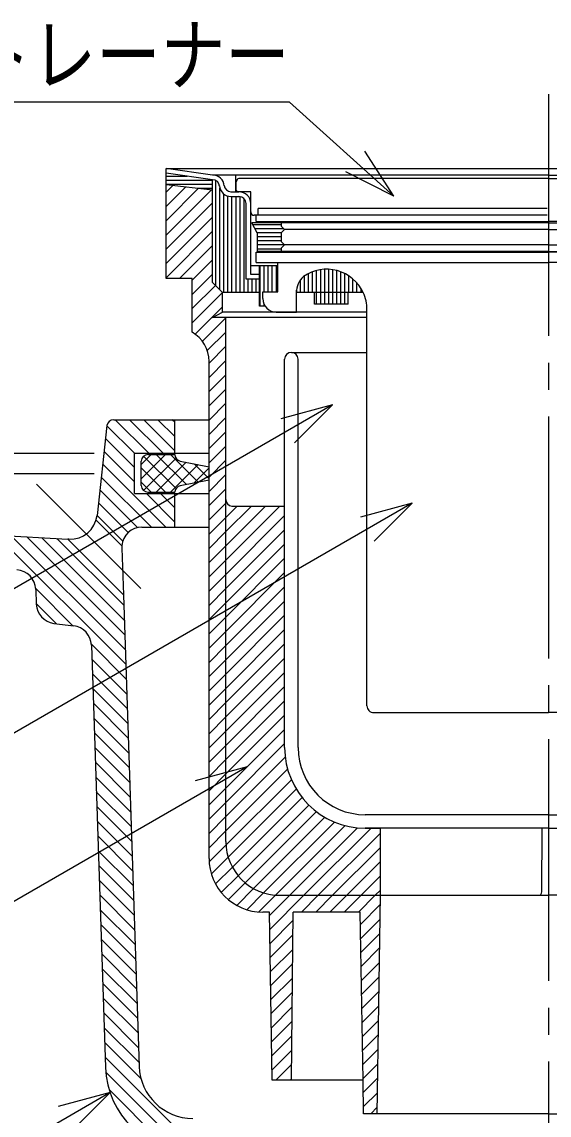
# Model space of a CAD drawing. Units: millimetres, scale not verified. Extents: x -819 to 819, y -558 to 522.
# Drawn here: x -647.5 to -529.8, y -383 to -138.9 of the extents above; entities that cross this region are included whole.
import ezdxf
from ezdxf.enums import TextEntityAlignment as Align

# ---------------------------------------------------------------- set-up
doc = ezdxf.new("R2010")
doc.units = ezdxf.units.MM
doc.header["$LTSCALE"] = 6
doc.linetypes.add('CHAIN2', pattern=[12, 9, -1, 1, -1])
doc.layers.add('0-E_極細4', color=6, linetype='Continuous')
doc.layers.add('1-1_寸法4', color=7, linetype='Continuous')
doc.styles.add('ＭＳ ゴシック', font='')
doc.styles.get('ＭＳ ゴシック').set_extended_font_data('MS Gothic')

msp = doc.modelspace()

# ---------------------------------------------------------------- linework, layer by layer
at = {"layer": '0-E_極細4', "linetype": 'CHAIN2'}
for p, q in [((-529.933, -155.001), (-529.933, -440.795)), ((-620.88, -265.417), (-644.181, -242.116))]:
    msp.add_line(p, q, dxfattribs=at)
at = {"layer": '0-E_極細4'}
for p, q in [((-604.902, -173.075), (-615.283, -171.596)), ((-615.283, -172.636), (-615.283, -171.596)), ((-615.283, -171.596), (-444.583, -171.596)), ((-615.283, -195.353), (-615.283, -171.618)), ((-604.902, -174.136), (-615.283, -172.657)), ((-529.933, -173.075), (-604.902, -173.075)), ((-599.683, -176.825), (-599.683, -173.075)), ((-529.933, -173.075), (-454.965, -173.075)), ((-615.283, -173.325), (-610.594, -173.325)), ((-615.283, -174.225), (-604.902, -174.225)), ((-615.283, -175.125), (-604.902, -175.125)), ((-615.283, -175.186), (-604.902, -176.386)), ((-615.283, -176.937), (-613.713, -175.367)), ((-615.283, -180.119), (-610.861, -175.697)), ((-604.902, -197.106), (-604.902, -174.125)), ((-604.167, -197.841), (-604.167, -174.307)), ((-599.608, -176.525), (-599.608, -174.575)), ((-529.933, -173.825), (-598.858, -173.825)), ((-529.933, -173.825), (-461.008, -173.825)), ((-615.283, -183.301), (-608.008, -176.026)), ((-615.283, -186.483), (-605.156, -176.356)), ((-608.023, -176.025), (-604.902, -176.025)), ((-603.267, -198.741), (-603.267, -175.951)), ((-602.367, -199.325), (-602.367, -177.333)), ((-601.467, -199.325), (-601.467, -177.785)), ((-600.795, -176.825), (-599.008, -176.825)), ((-600.795, -177.875), (-599.008, -177.875)), ((-600.567, -199.325), (-600.567, -177.875)), ((-599.667, -199.325), (-599.667, -177.875)), ((-596.383, -176.825), (-599.308, -176.825)), ((-598.767, -199.325), (-598.767, -177.894)), ((-596.383, -181.325), (-596.383, -176.825)), ((-615.283, -189.665), (-604.902, -179.284)), ((-597.867, -199.325), (-597.867, -178.365)), ((-597.433, -196.325), (-597.433, -179.45)), ((-596.383, -195.275), (-596.383, -179.45)), ((-594.733, -182.075), (-594.733, -180.575)), ((-530.233, -180.575), (-594.733, -180.575)), ((-615.283, -192.847), (-604.902, -182.466)), ((-530.233, -182.075), (-595.633, -182.075)), ((-595.183, -183.424), (-595.183, -182.075)), ((-529.933, -183.716), (-596.158, -183.716)), ((-594.958, -185.966), (-596.158, -183.716)), ((-595.94, -184.125), (-589.558, -184.125)), ((-595.46, -185.025), (-588.999, -185.025)), ((-595.183, -183.424), (-529.933, -183.424)), ((-589.558, -183.716), (-589.558, -184.466)), ((-529.933, -185.216), (-588.808, -185.216)), ((-464.683, -183.424), (-529.933, -183.424)), ((-529.933, -183.716), (-463.708, -183.716)), ((-529.933, -185.216), (-471.058, -185.216)), ((-615.283, -196.029), (-604.902, -185.648)), ((-594.98, -185.925), (-589.517, -185.925)), ((-594.958, -185.966), (-594.958, -190.166)), ((-594.958, -186.825), (-589.558, -186.825)), ((-594.958, -187.725), (-589.558, -187.725)), ((-589.558, -185.966), (-589.558, -187.916)), ((-588.808, -188.666), (-589.558, -187.916)), ((-612.258, -196.186), (-604.902, -188.83)), ((-594.958, -188.625), (-588.849, -188.625)), ((-594.958, -189.525), (-589.558, -189.525)), ((-529.933, -190.166), (-594.958, -190.166)), ((-589.558, -189.416), (-588.808, -188.666)), ((-589.558, -189.416), (-589.558, -190.166)), ((-529.933, -188.666), (-588.808, -188.666)), ((-529.933, -188.666), (-471.058, -188.666)), ((-529.933, -190.166), (-464.908, -190.166)), ((-609.433, -196.543), (-604.902, -192.012)), ((-595.183, -192.574), (-590.308, -192.574)), ((-590.308, -192.574), (-529.933, -192.574)), ((-590.308, -199.174), (-590.308, -192.574)), ((-469.558, -192.574), (-529.933, -192.574)), ((-609.433, -199.725), (-604.902, -195.194)), ((-590.308, -193.325), (-596.383, -193.325)), ((-594.433, -202.325), (-594.433, -193.325)), ((-594.267, -202.325), (-594.267, -193.325)), ((-593.367, -199.174), (-593.367, -193.325)), ((-592.467, -199.174), (-592.467, -193.325)), ((-591.567, -199.174), (-591.567, -193.325)), ((-590.667, -199.174), (-590.667, -193.325)), ((-583.467, -199.325), (-583.467, -195.067)), ((-582.567, -199.325), (-582.567, -194.676)), ((-581.667, -199.325), (-581.667, -194.394)), ((-580.767, -199.325), (-580.767, -194.212)), ((-579.867, -199.325), (-579.867, -194.123)), ((-578.967, -199.325), (-578.967, -194.125)), ((-578.067, -199.325), (-578.067, -194.217)), ((-577.167, -199.325), (-577.167, -194.402)), ((-576.267, -199.325), (-576.267, -194.688)), ((-575.367, -199.325), (-575.367, -195.083)), ((-615.283, -196.186), (-615.283, -195.353)), ((-609.433, -196.186), (-615.283, -196.186)), ((-609.433, -208.186), (-609.433, -196.186)), ((-604.902, -197.106), (-602.683, -199.325)), ((-594.433, -196.325), (-597.433, -196.325)), ((-596.967, -199.325), (-596.967, -196.325)), ((-594.433, -195.275), (-596.383, -195.275)), ((-596.067, -199.325), (-596.067, -196.325)), ((-595.167, -199.325), (-595.167, -196.325)), ((-585.267, -199.325), (-585.267, -196.452)), ((-584.367, -199.325), (-584.367, -195.585)), ((-574.467, -199.325), (-574.467, -195.607)), ((-573.567, -199.325), (-573.567, -196.287)), ((-572.667, -199.325), (-572.667, -197.178)), ((-609.433, -202.907), (-604.267, -197.741)), ((-609.433, -206.089), (-602.683, -199.339)), ((-602.683, -203.686), (-602.683, -199.325)), ((-594.433, -199.325), (-602.683, -199.325)), ((-593.683, -199.174), (-590.308, -199.174)), ((-593.683, -200.674), (-593.683, -199.174)), ((-586.183, -203.674), (-586.183, -199.325)), ((-571.269, -199.325), (-586.183, -199.325)), ((-586.167, -199.325), (-586.167, -198.792)), ((-582.113, -201.875), (-582.113, -199.325)), ((-581.667, -201.875), (-581.667, -199.325)), ((-580.767, -201.875), (-580.767, -199.325)), ((-579.867, -201.875), (-579.867, -199.325)), ((-578.967, -201.875), (-578.967, -199.325)), ((-578.067, -201.875), (-578.067, -199.325)), ((-577.167, -201.875), (-577.167, -199.325)), ((-576.267, -201.875), (-576.267, -199.325)), ((-575.367, -201.875), (-575.367, -199.325)), ((-574.613, -201.875), (-574.613, -199.325)), ((-571.767, -199.325), (-571.767, -198.398)), ((-608.775, -208.613), (-602.683, -202.521)), ((-593.188, -202.325), (-594.433, -202.325)), ((-593.367, -202.325), (-593.367, -202.014)), ((-574.613, -201.875), (-582.113, -201.875)), ((-607.174, -210.193), (-601.933, -204.953)), ((-604.902, -204.886), (-602.683, -203.686)), ((-570.433, -204.886), (-604.902, -204.886)), ((-570.433, -203.686), (-602.683, -203.686)), ((-601.933, -245.503), (-601.933, -204.886)), ((-590.683, -203.674), (-586.183, -203.674)), ((-570.433, -291.574), (-570.433, -203.112)), ((-570.433, -205.329), (-570.433, -203.112)), ((-606.078, -212.28), (-601.933, -208.135)), ((-605.683, -215.067), (-601.933, -211.317)), ((-605.683, -218.249), (-601.933, -214.499)), ((-605.683, -325.636), (-605.683, -214.681)), ((-588.808, -300.886), (-588.808, -214.186)), ((-587.308, -212.686), (-570.433, -212.686)), ((-585.808, -300.886), (-585.808, -214.186)), ((-605.683, -221.431), (-601.933, -217.681)), ((-605.683, -224.613), (-601.933, -220.863)), ((-605.683, -227.795), (-601.933, -224.045)), ((-628.462, -229.033), (-630.686, -249.055)), ((-622.316, -235.198), (-628.464, -229.051)), ((-626.971, -227.698), (-605.683, -227.698)), ((-619.134, -235.198), (-626.634, -227.698)), ((-615.952, -235.198), (-623.452, -227.698)), ((-613.319, -234.649), (-620.27, -227.698)), ((-613.319, -231.467), (-617.088, -227.698)), ((-613.319, -228.285), (-613.906, -227.698)), ((-613.319, -235.198), (-613.319, -227.698)), ((-605.683, -230.977), (-601.933, -227.227)), ((-605.683, -234.159), (-601.933, -230.409)), ((-622.319, -238.377), (-628.782, -231.915)), ((-605.683, -237.341), (-601.933, -233.591)), ((-713.819, -235.198), (-631.319, -235.198)), ((-622.319, -241.559), (-629.1, -234.778)), ((-622.319, -244.198), (-622.319, -235.198)), ((-622.319, -235.198), (-605.683, -235.198)), ((-620.819, -237.705), (-618.597, -235.483)), ((-620.819, -240.887), (-615.415, -235.483)), ((-613.045, -243.071), (-620.283, -235.833)), ((-620.283, -243.532), (-613.058, -236.308)), ((-619.319, -235.483), (-613.319, -235.483)), ((-610.744, -242.19), (-617.451, -235.483)), ((-608.094, -241.658), (-614.269, -235.483)), ((-615.362, -251.698), (-629.418, -237.642)), ((-620.819, -242.383), (-620.819, -236.983)), ((-615.415, -243.883), (-620.819, -238.479)), ((-617.451, -243.883), (-610.77, -237.202)), ((-614.269, -243.883), (-608.12, -237.733)), ((-612.114, -236.933), (-605.683, -238.222)), ((-609.055, -241.851), (-605.683, -238.479)), ((-605.683, -240.887), (-609.016, -237.554)), ((-605.683, -240.523), (-601.933, -236.773)), ((-665.819, -239.698), (-631.319, -239.698)), ((-618.544, -251.698), (-629.736, -240.506)), ((-605.683, -241.175), (-612.114, -242.464)), ((-605.683, -243.705), (-601.933, -239.955)), ((-621.623, -251.801), (-630.055, -243.37)), ((-618.597, -243.883), (-620.819, -241.661)), ((-619.319, -243.883), (-613.318, -243.883)), ((-605.683, -246.887), (-601.933, -243.137)), ((-623.716, -252.89), (-630.373, -246.233)), ((-622.319, -244.198), (-605.683, -244.198)), ((-613.319, -250.559), (-619.68, -244.198)), ((-613.319, -247.377), (-616.498, -244.198)), ((-613.319, -251.698), (-613.319, -244.198)), ((-605.683, -250.069), (-601.933, -246.319)), ((-601.933, -321.886), (-601.933, -245.503)), ((-601.933, -246.319), (-601.779, -246.165)), ((-601.933, -259.047), (-589.878, -246.991)), ((-601.933, -255.865), (-593.06, -246.991)), ((-601.933, -252.683), (-596.242, -246.991)), ((-601.933, -249.501), (-599.424, -246.991)), ((-600.621, -246.991), (-588.808, -246.991)), ((-625.152, -255.842), (-630.897, -250.097)), ((-624.954, -254.834), (-630.691, -249.097)), ((-605.683, -253.251), (-601.933, -249.501)), ((-601.933, -262.229), (-588.808, -249.104)), ((-659.013, -253.149), (-637.231, -254.37)), ((-624.293, -282.311), (-653.125, -253.479)), ((-624.403, -279.019), (-649.754, -253.668)), ((-620.666, -251.698), (-605.683, -251.698)), ((-605.683, -256.433), (-601.933, -252.683)), ((-601.933, -265.411), (-588.808, -252.286)), ((-624.513, -275.726), (-646.383, -253.857)), ((-624.624, -272.434), (-643.012, -254.046)), ((-624.734, -269.142), (-639.641, -254.235)), ((-624.813, -266.787), (-637.231, -254.37)), ((-636.985, -254.383), (-637.231, -254.37)), ((-605.683, -259.615), (-601.933, -255.865)), ((-601.933, -268.593), (-588.808, -255.468)), ((-601.933, -271.775), (-588.808, -258.65)), ((-605.683, -262.797), (-601.933, -259.047)), ((-588.808, -300.886), (-588.808, -260.386)), ((-605.683, -265.979), (-601.933, -262.229)), ((-601.933, -274.957), (-588.808, -261.832)), ((-636.085, -273.701), (-644.374, -265.412)), ((-644.365, -265.586), (-644.255, -268.859)), ((-605.683, -269.161), (-601.933, -265.411)), ((-601.933, -278.139), (-588.808, -265.014)), ((-601.933, -281.321), (-588.808, -268.196)), ((-639.72, -273.248), (-644.26, -268.708)), ((-605.683, -272.343), (-601.933, -268.593)), ((-640.314, -273.174), (-635.881, -273.726)), ((-605.683, -275.525), (-601.933, -271.775)), ((-601.933, -284.503), (-588.808, -271.378)), ((-605.683, -278.707), (-601.933, -274.957)), ((-601.933, -287.685), (-588.808, -274.56)), ((-624.182, -285.604), (-631.952, -277.834)), ((-631.94, -278.041), (-628.776, -372.352)), ((-605.683, -281.889), (-601.933, -278.139)), ((-601.933, -290.866), (-588.808, -277.741)), ((-624.072, -288.896), (-631.836, -281.131)), ((-605.683, -285.071), (-601.933, -281.321)), ((-601.933, -294.048), (-588.808, -280.923)), ((-623.961, -292.188), (-631.726, -284.424)), ((-605.683, -288.253), (-601.933, -284.503)), ((-601.933, -297.23), (-588.808, -284.105)), ((-623.851, -295.481), (-631.615, -287.716)), ((-605.683, -291.435), (-601.933, -287.685)), ((-601.933, -300.412), (-588.808, -287.287)), ((-623.74, -298.773), (-631.505, -291.009)), ((-605.683, -294.616), (-601.933, -290.866)), ((-601.933, -303.594), (-588.808, -290.469)), ((-623.63, -302.066), (-631.395, -294.301)), ((-605.683, -297.798), (-601.933, -294.048)), ((-601.933, -306.776), (-588.808, -293.651)), ((-568.933, -293.074), (-529.933, -293.074)), ((-490.933, -293.074), (-529.933, -293.074)), ((-623.519, -305.358), (-631.284, -297.594)), ((-605.683, -300.98), (-601.933, -297.23)), ((-601.933, -309.958), (-588.808, -296.833)), ((-601.933, -313.14), (-588.808, -300.015)), ((-623.409, -308.651), (-631.174, -300.886)), ((-605.683, -304.162), (-601.933, -300.412)), ((-623.299, -311.943), (-631.063, -304.178)), ((-605.683, -307.344), (-601.933, -303.594)), ((-601.933, -316.322), (-588.676, -303.065)), ((-623.188, -315.235), (-630.953, -307.471)), ((-605.683, -310.526), (-601.933, -306.776)), ((-601.933, -319.504), (-588.147, -305.718)), ((-605.683, -313.708), (-601.933, -309.958)), ((-601.908, -322.661), (-587.314, -308.067)), ((-623.078, -318.528), (-630.842, -310.763)), ((-601.42, -325.356), (-586.231, -310.166)), ((-600.484, -327.601), (-584.93, -312.047)), ((-622.967, -321.82), (-630.732, -314.056)), ((-605.683, -316.89), (-601.933, -313.14)), ((-599.205, -329.504), (-583.425, -313.724)), ((-605.683, -320.072), (-601.933, -316.322)), ((-597.62, -331.101), (-581.72, -315.201)), ((-595.73, -332.393), (-579.81, -316.473)), ((-529.933, -315.886), (-570.808, -315.886)), ((-529.933, -315.886), (-489.058, -315.886)), ((-622.857, -325.113), (-630.621, -317.348)), ((-605.683, -323.254), (-601.933, -319.504)), ((-593.499, -333.344), (-577.678, -317.523)), ((-590.825, -333.852), (-575.291, -318.318)), ((-587.677, -333.886), (-572.588, -318.797)), ((-584.495, -333.886), (-569.495, -318.886)), ((-570.808, -318.886), (-567.433, -318.886)), ((-567.433, -333.886), (-567.433, -318.886)), ((-531.428, -333.141), (-531.33, -318.901)), ((-622.746, -328.405), (-630.511, -320.64)), ((-581.313, -333.886), (-567.433, -320.006)), ((-622.636, -331.698), (-630.401, -323.933)), ((-605.658, -326.411), (-601.908, -322.661)), ((-578.131, -333.886), (-567.433, -323.188)), ((-605.17, -329.106), (-601.42, -325.356)), ((-574.949, -333.886), (-567.433, -326.37)), ((-622.525, -334.99), (-630.29, -327.225)), ((-604.234, -331.351), (-600.484, -327.601)), ((-622.415, -338.282), (-630.18, -330.518)), ((-602.955, -333.254), (-599.205, -329.504)), ((-601.37, -334.851), (-597.62, -331.101)), ((-571.767, -333.886), (-567.433, -329.552)), ((-622.305, -341.575), (-630.069, -333.81)), ((-599.48, -336.143), (-595.73, -332.393)), ((-597.249, -337.094), (-593.499, -333.344)), ((-594.575, -337.602), (-590.825, -333.852)), ((-592.171, -338.38), (-587.677, -333.886)), ((-592.121, -341.512), (-584.495, -333.886)), ((-589.933, -333.886), (-567.433, -333.886)), ((-585.063, -337.636), (-581.313, -333.886)), ((-581.881, -337.636), (-578.131, -333.886)), ((-578.699, -337.636), (-574.949, -333.886)), ((-575.517, -337.636), (-571.767, -333.886)), ((-572.335, -337.636), (-568.585, -333.886)), ((-568.585, -333.886), (-567.433, -332.734)), ((-568.183, -382.636), (-567.433, -333.886)), ((-567.436, -334.04), (-567.433, -333.886)), ((-567.433, -333.886), (-529.933, -333.886)), ((-492.433, -333.886), (-529.933, -333.886)), ((-571.888, -340.37), (-567.465, -335.948)), ((-622.194, -344.867), (-629.959, -337.103)), ((-592.183, -337.636), (-593.683, -337.636)), ((-587.308, -375.136), (-586.933, -337.636)), ((-571.933, -337.636), (-586.933, -337.636)), ((-571.308, -375.136), (-571.933, -337.636)), ((-571.835, -343.5), (-567.515, -339.179)), ((-622.084, -348.16), (-629.848, -340.395)), ((-592.071, -344.644), (-586.952, -339.525)), ((-621.973, -351.452), (-629.738, -343.687)), ((-592.021, -347.776), (-586.984, -342.739)), ((-571.783, -346.63), (-567.564, -342.411)), ((-591.971, -350.908), (-587.016, -345.953)), ((-571.731, -349.76), (-567.614, -345.643)), ((-621.863, -354.745), (-629.627, -346.98)), ((-571.679, -352.89), (-567.664, -348.875)), ((-621.752, -358.037), (-629.517, -350.272)), ((-591.921, -354.04), (-587.048, -349.167)), ((-621.642, -361.329), (-629.407, -353.565)), ((-591.871, -357.171), (-587.081, -352.381)), ((-571.627, -356.02), (-567.713, -352.106)), ((-591.82, -360.303), (-587.113, -355.596)), ((-571.575, -359.149), (-567.763, -355.338)), ((-621.531, -364.622), (-629.296, -356.857)), ((-571.522, -362.279), (-567.813, -358.57)), ((-621.421, -367.914), (-629.186, -360.15)), ((-591.77, -363.435), (-587.145, -358.81)), ((-621.311, -371.207), (-629.075, -363.442)), ((-591.72, -366.567), (-587.177, -362.024)), ((-571.47, -365.409), (-567.863, -361.801)), ((-591.67, -369.699), (-587.209, -365.238)), ((-571.418, -368.539), (-567.912, -365.033)), ((-620.872, -374.827), (-628.965, -366.734)), ((-591.62, -372.831), (-587.241, -368.452)), ((-571.366, -371.669), (-567.962, -368.265)), ((-607.683, -391.198), (-628.854, -370.027)), ((-610.934, -391.129), (-628.718, -373.346)), ((-590.743, -375.136), (-587.273, -371.666)), ((-571.314, -374.798), (-568.012, -371.496)), ((-587.561, -375.136), (-587.306, -374.88)), ((-571.183, -382.636), (-571.308, -375.136)), ((-571.262, -377.928), (-568.061, -374.728)), ((-614.86, -390.385), (-627.974, -377.271)), ((-571.209, -381.058), (-568.111, -377.96)), ((-529.933, -382.636), (-571.183, -382.636)), ((-569.605, -382.636), (-568.161, -381.192)), ((-529.933, -382.636), (-488.683, -382.636))]:
    msp.add_line(p, q, dxfattribs=at)
for points in [[(-589.558, -185.966), (-588.808, -185.216), (-589.558, -184.466)], [(-595.183, -192.574), (-595.183, -190.324), (-529.933, -190.324)], [(-464.683, -192.574), (-464.683, -190.324), (-529.933, -190.324)], [(-625.163, -256.349), (-624.813, -266.787), (-621.281, -372.101)], [(-529.933, -318.886), (-531.33, -318.886), (-570.808, -318.886)], [(-529.933, -318.886), (-528.537, -318.886), (-489.058, -318.886)], [(-571.308, -375.136), (-591.583, -375.136), (-592.183, -337.636)]]:
    msp.add_lwpolyline(points, dxfattribs=at)
for centre, radius, start, end in [((-604.902, -175.7), 2.625, 4.15099, 90), ((-604.902, -175.7), 1.575, 4.15099, 90), ((-600.795, -175.325), 2.55, 183.35089, 270), ((-600.795, -175.325), 1.5, 183.35089, 270), ((-598.858, -174.575), 0.75, 155.94545, 180), ((-598.858, -174.575), 0.75, 90, 155.94545), ((-599.308, -176.525), 0.3, 180, 270), ((-599.008, -179.45), 2.625, 0, 90), ((-599.008, -179.45), 1.575, 0, 90), ((-595.633, -181.325), 0.75, 180, 270), ((-579.433, -203.112), 9, 24.88695, 124.83371), ((-581.683, -199.174), 4.5, 129.9705, 181.9251), ((-579.433, -203.112), 9, 0, 24.88695), ((-590.683, -200.674), 3, 180, 270), ((-613.183, -214.681), 7.5, 0, 60), ((-587.308, -214.186), 1.5, 90, 180), ((-587.308, -214.186), 1.5, 0, 90), ((-626.971, -229.198), 1.5, 90, 173.65981), ((-619.319, -236.983), 1.5, 90, 180), ((-611.819, -235.462), 1.5, 180.79793, 258.66525), ((-619.319, -242.383), 1.5, 180, 270), ((-611.819, -243.935), 1.5, 101.33475, 178.01327), ((-600.433, -245.503), 1.5, 180, 262.81924), ((-636.65, -248.393), 6, 266.79209, 353.65981), ((-620.666, -256.198), 4.5, 90, 175.4618), ((-620.666, -256.198), 4.5, 175.4618, 181.92122), ((-648.862, -265.737), 4.5, 1.92122, 86.79209), ((-639.757, -268.708), 4.5, 181.92125, 262.89587), ((-636.437, -278.192), 4.5, 1.92122, 82.89591), ((-568.933, -291.574), 1.5, 180, 270.00046), ((-570.808, -300.886), 18, 180, 270), ((-570.808, -300.886), 15, 180, 270), ((-589.933, -321.886), 12, 180, 270), ((-593.683, -325.636), 12, 180, 270), ((-532.178, -333.136), 0.75, 270, 359.60486), ((-609.287, -371.698), 19.5, 181.92122, 270), ((-609.287, -371.698), 12, 181.92122, 270)]:
    msp.add_arc(centre, radius, start, end, dxfattribs=at)
at = {"layer": '1-1_寸法4'}
for p, q in [((-564.442, -177.826), (-570.952, -167.745)), ((-564.442, -177.826), (-575.12, -172.351)), ((-578.099, -224.38), (-589.69, -227.486)), ((-578.099, -224.38), (-586.585, -232.866)), ((-560.316, -246.321), (-571.908, -249.427)), ((-560.316, -246.321), (-568.802, -254.806)), ((-597.16, -305.185), (-608.751, -308.291)), ((-597.16, -305.185), (-605.645, -313.671)), ((-627.768, -377.92), (-639.352, -381.052)), ((-627.768, -377.92), (-636.234, -386.424))]:
    msp.add_line(p, q, dxfattribs=at)
for points in [[(-564.442, -177.826), (-587.692, -156.782), (-674.092, -156.782)], [(-578.099, -224.38), (-673.65, -279.547), (-788.85, -279.547)], [(-560.316, -246.321), (-673.65, -311.754), (-788.85, -311.754)], [(-597.16, -305.185), (-673.65, -349.347), (-803.25, -349.347)], [(-627.768, -377.92), (-663.575, -398.7), (-764.375, -398.7)]]:
    msp.add_lwpolyline(points, dxfattribs=at)

# ---------------------------------------------------------------- texts
at = {"layer": '1-1_寸法4', "style": 'ＭＳ ゴシック', "width": 0.8}
msp.add_text('ストレーナー', height=13.2, dxfattribs=at).set_placement((-674.092, -156.782), align=Align.BOTTOM_LEFT)

doc.saveas('drawing.dxf')
